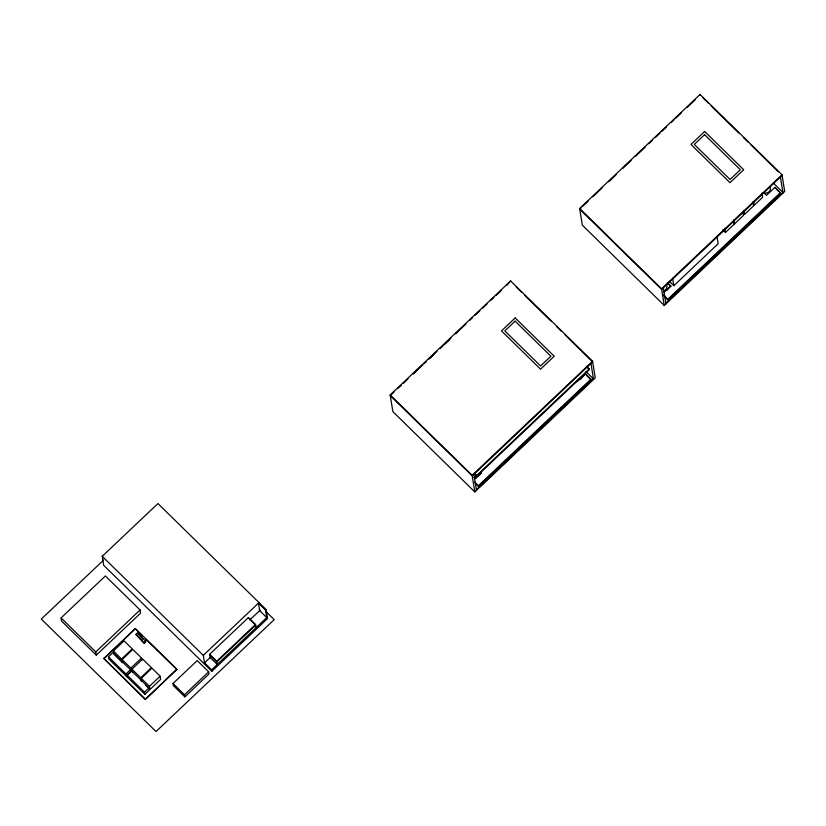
<?xml version="1.0" encoding="UTF-8"?>
<svg xmlns="http://www.w3.org/2000/svg" width="826" height="826" viewBox="0 0 826 826"><rect width="100%" height="100%" fill="white"/><g stroke="black" fill="none" stroke-linecap="round" stroke-linejoin="round"><path stroke-width="1.24" d="M102.228 556.311L157.942 503.55L266.106 609.567L267.562 618.54L211.848 671.301L103.684 565.283L102.228 556.311L203.289 655.369L204.507 662.844L211.601 669.803L211.848 671.301M103.663 560.028L41.3 619.087L156.021 731.537L274.191 619.624L265.941 611.529M61.072 617.92L105.387 575.959L140.069 609.96L140.596 613.171L96.281 655.132L61.589 621.131L61.072 617.92L95.764 651.92L96.281 655.132M95.764 651.92L140.069 609.96M103.849 658.446L135.371 628.596L176.888 669.297L145.428 699.457L103.849 658.446L145.428 699.457M103.9 658.766L135.371 628.596M579.635 208.513L700.056 94.463L782.005 174.782L784.7 191.446L664.269 305.486L582.33 225.168L579.635 208.513L661.574 288.821L664.269 305.486M581.421 207.553L579.738 209.154L661.678 289.461L782.108 175.422M582.537 206.5L588.133 201.193M592.81 196.774L602.144 187.936M608.679 181.741L616.144 174.668M622.68 168.483L631.085 160.523M635.752 156.104L645.085 147.265M648.823 143.734L652.55 140.193M655.348 137.539L660.026 133.12M661.884 131.355L666.551 126.936M671.228 122.516L674.026 119.863M675.895 118.097L681.491 112.79M687.098 107.483L695.492 99.533M113.905 654.192L113.379 650.991L124.076 640.862L132.263 648.895L121.577 659.024L122.093 662.225M108.485 656.856L112.997 652.592L130.477 669.721L130.818 671.858L126.316 676.122L125.975 673.985L108.485 656.856L108.836 658.993L144.891 694.325L149.392 690.061L149.041 687.924L131.561 670.795L127.059 675.059L127.41 677.196M135.96 634.43L137.364 633.088L145.562 641.121L145.696 641.978L144.292 643.309L135.96 634.43L144.292 643.309M390.171 394.973L510.602 280.933L592.541 361.251L595.247 377.905L474.816 491.945L392.877 411.637L390.171 394.973L472.121 475.291L474.816 491.945M394.012 392.082L390.275 395.613L472.224 475.931L592.645 361.891L565.025 334.819M397.75 388.54L401.477 385.009M403.346 383.233L408.013 378.814M413.62 373.517L422.953 364.669M429.489 358.484L436.954 351.411M442.56 346.104L450.955 338.154M455.622 333.735L465.895 324.009M469.633 320.467L472.431 317.814M475.229 315.171L479.896 310.741M482.704 308.098L487.371 303.669M491.098 300.137L493.907 297.484M495.765 295.718L501.372 290.411M506.968 285.104L510.602 280.933M413.299 373.93L417.915 369.563M424.378 363.44L426.226 361.695M428.993 359.073L433.609 354.705M440.072 348.582L441.92 346.837M444.687 344.215L449.303 339.837M455.766 333.725L457.614 331.969M114.814 655.08L122.64 662.762L122.124 659.551L132.81 649.432L141.556 658.002L141.896 660.129M144.147 642.452L145.562 641.121M131.386 671.321L130.859 668.12L141.556 658.002M125.975 673.985L130.477 669.721M132.47 672.395L131.953 669.194L142.65 659.065L151.385 667.635L140.699 677.764L141.215 680.965M141.246 678.291L151.932 668.172L160.13 676.205L160.647 679.406L149.95 689.534L149.434 686.323L141.246 678.291L141.762 681.502M149.434 686.323L160.13 676.205M144.891 694.325L144.54 692.188L149.041 687.924M145.366 699.137L176.888 669.297M173.016 683.494L197.218 660.583L208.689 671.827L209.03 673.964L184.838 696.876L173.367 685.632L173.016 683.494L184.487 694.738L184.838 696.876M203.289 655.369L259.003 602.608M209.608 654.306L216.711 661.265L217.228 664.476L210.134 657.506L209.608 654.306L248.44 617.538L255.544 624.497L256.06 627.698M204.507 662.844L210.134 657.506M249.855 619.892L260.211 610.084M265.538 610.104L258.445 603.135L259.653 610.62L266.757 617.58L265.538 610.104L266.106 609.567M216.711 661.265L255.544 624.497M184.487 694.738L208.689 671.827M211.601 669.803L267.314 617.043M661.574 288.821L782.005 174.782M722.74 229.793L725.476 232.467L733.911 224.476L733.426 221.43M732.662 222.153L734.479 223.939L743.483 215.41L742.987 212.365M742.791 212.561L744.608 214.347L753.611 205.819L752.951 201.761M664.042 292.342L670.795 285.951L667.418 282.637M780.653 194.533L780.363 192.716L774.902 187.368L766.456 195.359L763.926 192.871M666.675 290.587L670.795 285.951M472.121 475.291L592.541 361.251M669.297 281.232L673.851 285.693L718.155 243.732L716.958 236.329M589.248 368.933L589.351 369.573L476.798 476.148L476.695 475.508L589.248 368.933L586.512 366.248M474.578 478.812L481.331 472.41M577.002 381.819L585.438 373.827L590.91 379.186L591.199 381.003M475.528 478.646L481.434 473.061M580.482 379.268L585.438 373.827M774.902 187.368L780.467 193.356L667.914 299.941L667.811 299.301L780.363 192.716M665.859 303.245L782.903 192.406L773.704 183.382M586.46 375.365L591.013 379.826L478.46 486.4L478.357 485.76L590.91 379.186M476.395 489.715L593.45 378.866L586.088 371.648M702.926 97.819L708.45 103.229M711.207 105.934L738.836 133.007M743.431 137.519L748.036 142.031M750.803 144.746L778.422 171.818M667.522 283.287L670.898 286.591M663.257 294.841L667.811 299.301M664.28 296.369L667.914 299.941M516.229 286.983L521.753 292.404M524.52 295.109L551.221 321.283M556.745 326.693L561.339 331.205M586.615 366.889L589.351 369.573M474.878 473.721L476.695 475.508M474.072 473.474L476.798 476.148M474.713 482.198L478.357 485.76M475.724 483.726L478.46 486.4M249.431 619.046L255.647 625.137L216.815 661.905L209.711 654.946M135.423 628.916L142.64 635.999M145.345 638.653L176.94 669.618M142.97 639.303L137.364 633.088M113.379 650.991L121.577 659.024M122.124 659.551L130.859 668.12M131.953 669.194L140.699 677.764M145.407 685.074L149.041 688.636M127.059 675.059L144.54 692.188M780.415 177.022L783.007 193.047M778.773 194.957L778.97 196.134M761.954 193.232L762.615 197.29L754.179 205.292L753.684 202.246M743.947 210.289L744.608 214.347M733.818 219.881L734.479 223.939M724.815 228.41L725.476 232.467M700.056 94.463L700.159 95.114M672.643 278.29L673.851 285.693M663.361 287.871L665.962 303.885M590.962 363.492L593.553 379.506M589.32 381.426L589.516 382.593M473.907 474.33L476.499 490.355M248.44 617.538L248.543 618.178M666.345 284.423A4.708 4.533 -9.2 0 1 663.381 291.062M770.338 187.461A4.708 4.533 -9.2 0 1 763.358 192.541M477.304 474.32A4.708 4.533 -9.2 0 1 473.928 477.521M704.619 131.468L690.939 144.416L729.998 182.701L743.679 169.753L704.619 131.468M704.568 134.679L694.274 144.426L730.05 179.5L740.354 169.743L704.568 134.679M515.166 317.938L501.485 330.885L540.545 369.17L554.215 356.223L515.166 317.938M515.114 321.138L504.81 330.896L540.596 365.959L550.89 356.212L515.114 321.138"/></g></svg>
